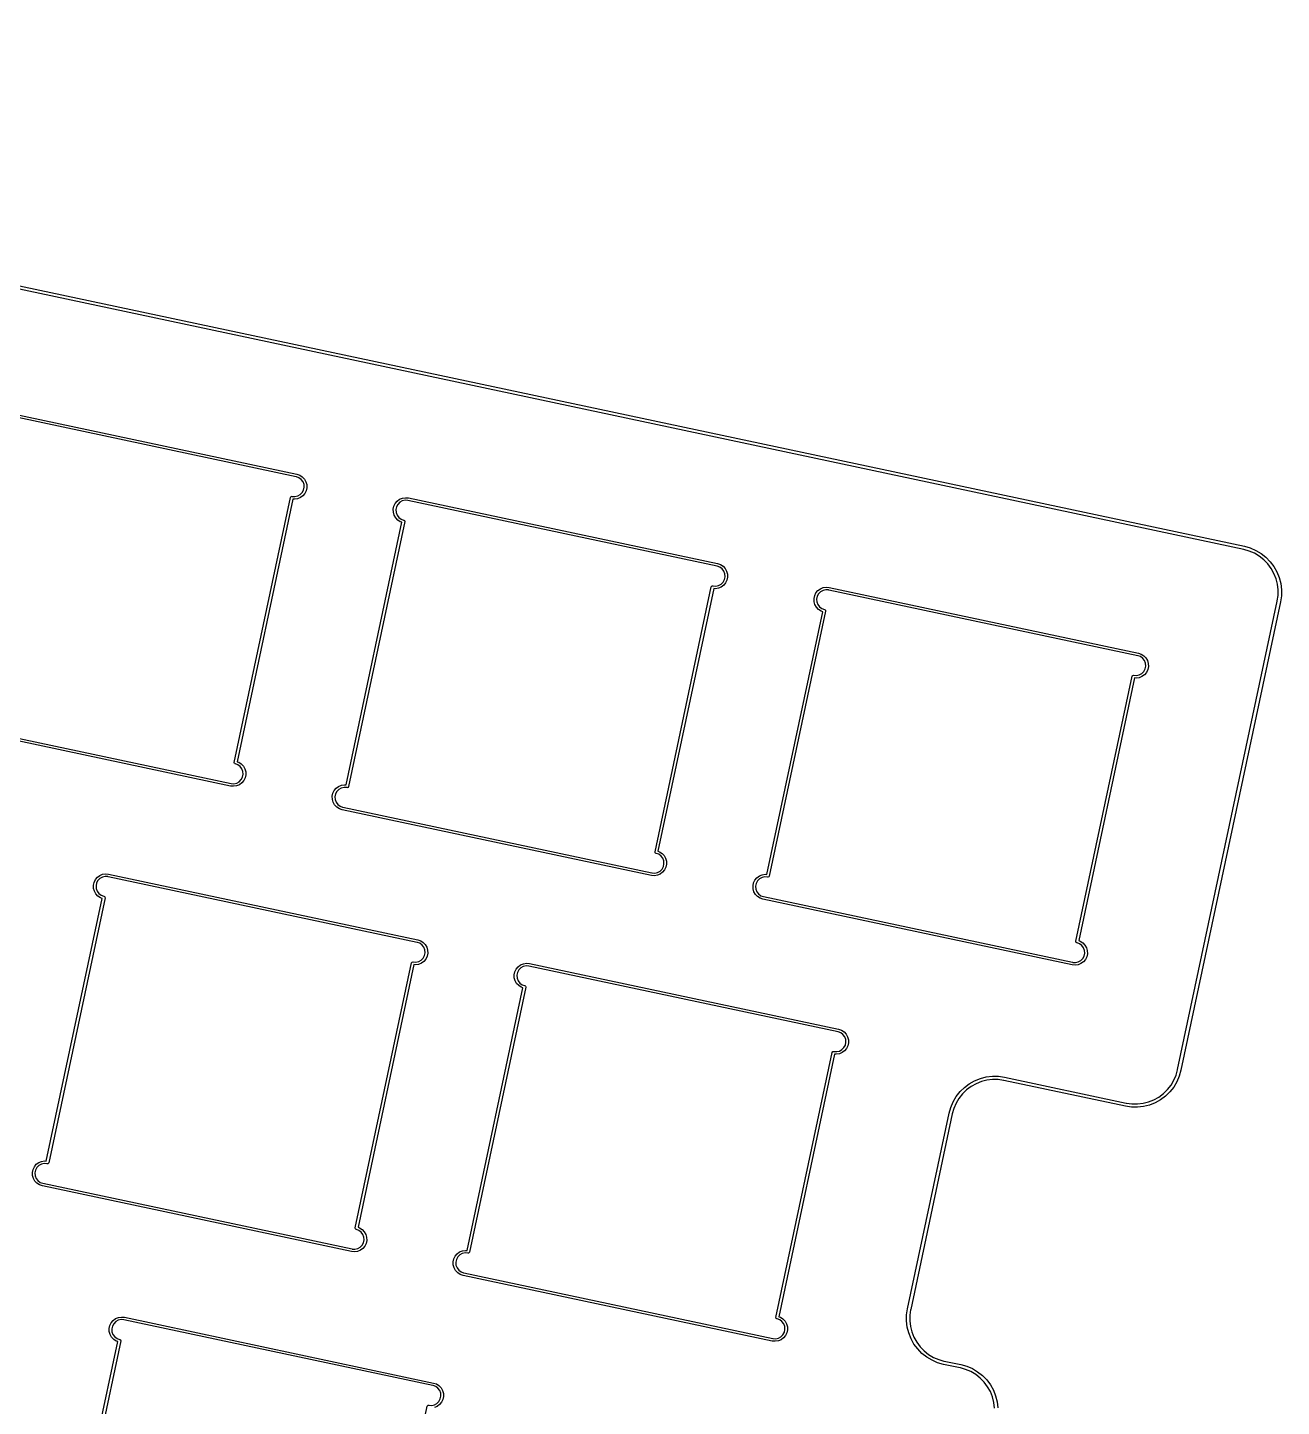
# Model space of a CAD drawing. Extents: x 11 to 430, y -338 to -15.
# Drawn here: x 125.6 to 181.1, y -272.5 to -211.4 of the extents above; entities that cross this region are included whole.
import ezdxf

# ---------------------------------------------------------------- set-up
doc = ezdxf.new("R2010")
doc.units = 0
doc.layers.add('BLACK', color=7, linetype='CONTINUOUS')

msp = doc.modelspace()

# ---------------------------------------------------------------- linework, layer by layer
at = {"layer": 'BLACK', "linetype": 'CONTINUOUS'}
for p, q in [((179.406, -234.541), (71.3521, -211.575)), ((71.3756, -211.427), (179.437, -234.394)), ((123.786, -228.293), (137.476, -231.203)), ((137.451, -231.32), (123.761, -228.41)), ((137.46, -231.318), (137.451, -231.32)), ((137.571, -231.359), (137.46, -231.318)), ((137.476, -231.203), (137.476, -231.203)), ((137.476, -231.203), (137.476, -231.203)), ((137.476, -231.203), (137.476, -231.203)), ((137.476, -231.203), (137.604, -231.246)), ((137.672, -231.435), (137.571, -231.359)), ((137.604, -231.246), (137.717, -231.32)), ((137.717, -231.32), (137.81, -231.418)), ((137.749, -231.536), (137.672, -231.435)), ((137.717, -232.015), (137.777, -231.904)), ((137.793, -231.654), (137.749, -231.536)), ((137.777, -231.904), (137.803, -231.78)), ((137.803, -231.78), (137.793, -231.654)), ((137.81, -231.418), (137.876, -231.535)), ((137.889, -231.932), (137.83, -232.053)), ((137.876, -231.535), (137.913, -231.665)), ((137.917, -231.8), (137.889, -231.932)), ((137.913, -231.665), (137.917, -231.8)), ((134.703, -243.96), (137.197, -232.227)), ((137.303, -232.304), (134.831, -243.934)), ((137.197, -232.227), (137.21, -232.208)), ((137.21, -232.208), (137.223, -232.189)), ((137.223, -232.189), (137.245, -232.185)), ((137.223, -232.189), (137.223, -232.189)), ((137.223, -232.189), (137.223, -232.189)), ((137.245, -232.185), (137.268, -232.181)), ((137.268, -232.181), (137.268, -232.181)), ((137.268, -232.181), (137.268, -232.181)), ((137.268, -232.181), (137.275, -232.186)), ((137.275, -232.186), (137.393, -232.194)), ((137.377, -232.31), (137.303, -232.304)), ((137.511, -232.29), (137.377, -232.31)), ((137.393, -232.194), (137.517, -232.166)), ((137.636, -232.238), (137.511, -232.29)), ((137.517, -232.166), (137.628, -232.105)), ((137.628, -232.105), (137.717, -232.015)), ((137.744, -232.157), (137.636, -232.238)), ((137.83, -232.053), (137.744, -232.157)), ((141.774, -232.62), (141.833, -232.498)), ((141.833, -232.498), (141.919, -232.394)), ((141.946, -232.537), (141.886, -232.648)), ((141.919, -232.394), (142.028, -232.314)), ((142.036, -232.447), (141.946, -232.537)), ((142.028, -232.314), (142.152, -232.262)), ((142.146, -232.386), (142.036, -232.447)), ((142.27, -232.358), (142.146, -232.386)), ((142.152, -232.262), (142.286, -232.242)), ((142.388, -232.366), (142.27, -232.358)), ((142.286, -232.242), (142.42, -232.254)), ((142.395, -232.371), (142.388, -232.366)), ((156.085, -235.281), (142.395, -232.371)), ((142.42, -232.254), (142.42, -232.254)), ((142.42, -232.254), (142.42, -232.254)), ((142.42, -232.254), (156.11, -235.163)), ((141.746, -232.752), (141.774, -232.62)), ((141.75, -232.887), (141.746, -232.752)), ((141.787, -233.017), (141.75, -232.887)), ((141.853, -233.134), (141.787, -233.017)), ((141.946, -233.232), (141.853, -233.134)), ((141.886, -232.648), (141.86, -232.772)), ((141.86, -232.772), (141.87, -232.898)), ((141.87, -232.898), (141.914, -233.016)), ((141.914, -233.016), (141.991, -233.117)), ((141.991, -233.117), (142.092, -233.192)), ((142.092, -233.192), (142.203, -233.233)), ((139.658, -244.96), (142.13, -233.329)), ((142.258, -233.303), (139.764, -245.036)), ((142.059, -233.305), (141.946, -233.232)), ((142.13, -233.329), (142.059, -233.305)), ((142.203, -233.233), (142.212, -233.232)), ((142.212, -233.232), (142.25, -233.258)), ((142.25, -233.258), (142.258, -233.303)), ((179.437, -234.394), (179.437, -234.394)), ((179.437, -234.394), (179.699, -234.468)), ((179.417, -234.54), (179.406, -234.541)), ((179.406, -234.541), (179.406, -234.541)), ((179.406, -234.541), (179.406, -234.541)), ((179.406, -234.541), (179.406, -234.541)), ((179.65, -234.605), (179.417, -234.54)), ((179.882, -234.705), (179.65, -234.605)), ((179.699, -234.468), (179.948, -234.575)), ((180.099, -234.834), (179.882, -234.705)), ((179.948, -234.575), (180.181, -234.714)), ((180.297, -234.99), (180.099, -234.834)), ((180.181, -234.714), (180.394, -234.882)), ((180.473, -235.171), (180.297, -234.99)), ((180.394, -234.882), (180.584, -235.076)), ((156.093, -235.279), (156.085, -235.281)), ((156.085, -235.281), (156.085, -235.281)), ((156.085, -235.281), (156.085, -235.281)), ((156.204, -235.32), (156.093, -235.279)), ((156.11, -235.163), (156.237, -235.207)), ((156.11, -235.163), (156.11, -235.163)), ((156.11, -235.163), (156.11, -235.163)), ((156.306, -235.395), (156.204, -235.32)), ((156.237, -235.207), (156.351, -235.28)), ((156.382, -235.496), (156.306, -235.395)), ((156.351, -235.28), (156.444, -235.378)), ((156.427, -235.615), (156.382, -235.496)), ((156.437, -235.741), (156.427, -235.615)), ((156.444, -235.378), (156.51, -235.496)), ((156.51, -235.496), (156.547, -235.626)), ((156.547, -235.626), (156.551, -235.761)), ((180.624, -235.373), (180.473, -235.171)), ((180.584, -235.076), (180.746, -235.294)), ((180.747, -235.593), (180.624, -235.373)), ((180.746, -235.294), (180.879, -235.531)), ((180.841, -235.828), (180.747, -235.593)), ((180.879, -235.531), (180.979, -235.783)), ((153.337, -247.921), (155.831, -236.188)), ((155.937, -236.264), (153.465, -247.894)), ((155.831, -236.188), (155.845, -236.167)), ((155.831, -236.188), (155.831, -236.188)), ((155.831, -236.188), (155.831, -236.188)), ((155.845, -236.167), (155.857, -236.15)), ((155.857, -236.15), (155.877, -236.146)), ((155.857, -236.15), (155.857, -236.15)), ((155.857, -236.15), (155.857, -236.15)), ((155.877, -236.146), (155.902, -236.142)), ((155.902, -236.142), (155.902, -236.142)), ((155.902, -236.142), (155.902, -236.142)), ((155.902, -236.142), (155.909, -236.146)), ((155.909, -236.146), (156.027, -236.154)), ((156.011, -236.271), (155.937, -236.264)), ((156.145, -236.25), (156.011, -236.271)), ((156.027, -236.154), (156.15, -236.127)), ((156.269, -236.198), (156.145, -236.25)), ((156.15, -236.127), (156.261, -236.066)), ((156.261, -236.066), (156.35, -235.976)), ((156.378, -236.118), (156.269, -236.198)), ((156.35, -235.976), (156.41, -235.864)), ((156.464, -236.014), (156.378, -236.118)), ((156.41, -235.864), (156.437, -235.741)), ((156.523, -235.893), (156.464, -236.014)), ((156.551, -235.761), (156.523, -235.893)), ((160.661, -236.275), (160.786, -236.223)), ((160.786, -236.223), (160.919, -236.202)), ((160.919, -236.202), (161.054, -236.214)), ((161.054, -236.214), (161.054, -236.214)), ((161.054, -236.214), (174.743, -239.124)), ((180.903, -236.072), (180.841, -235.828)), ((180.932, -236.323), (180.903, -236.072)), ((180.979, -235.783), (181.046, -236.046)), ((181.046, -236.046), (181.078, -236.315)), ((160.379, -236.712), (160.408, -236.58)), ((160.384, -236.847), (160.379, -236.712)), ((160.42, -236.977), (160.384, -236.847)), ((160.408, -236.58), (160.466, -236.459)), ((160.466, -236.459), (160.553, -236.355)), ((160.52, -236.609), (160.494, -236.732)), ((160.494, -236.732), (160.503, -236.859)), ((160.503, -236.859), (160.548, -236.977)), ((160.58, -236.497), (160.52, -236.609)), ((160.553, -236.355), (160.661, -236.275)), ((160.669, -236.407), (160.58, -236.497)), ((160.78, -236.346), (160.669, -236.407)), ((160.903, -236.319), (160.78, -236.346)), ((161.021, -236.327), (160.903, -236.319)), ((161.029, -236.332), (161.021, -236.327)), ((174.718, -239.241), (161.029, -236.332)), ((161.029, -236.332), (161.029, -236.332)), ((176.481, -257.561), (180.889, -236.824)), ((181.036, -236.855), (176.628, -257.592)), ((180.889, -236.824), (180.895, -236.808)), ((180.895, -236.808), (180.929, -236.575)), ((180.929, -236.575), (180.932, -236.323)), ((181.075, -236.587), (181.036, -236.855)), ((181.036, -236.855), (181.036, -236.855)), ((181.036, -236.855), (181.036, -236.855)), ((181.078, -236.315), (181.075, -236.587)), ((158.292, -248.92), (160.764, -237.29)), ((160.892, -237.264), (158.398, -248.997)), ((160.487, -237.095), (160.42, -236.977)), ((160.58, -237.193), (160.487, -237.095)), ((160.548, -236.977), (160.624, -237.078)), ((160.693, -237.266), (160.58, -237.193)), ((160.624, -237.078), (160.726, -237.153)), ((160.764, -237.29), (160.693, -237.266)), ((160.726, -237.153), (160.837, -237.194)), ((160.837, -237.194), (160.846, -237.192)), ((160.846, -237.192), (160.846, -237.192)), ((160.846, -237.192), (160.877, -237.214)), ((160.877, -237.214), (160.883, -237.218)), ((160.883, -237.218), (160.884, -237.218)), ((160.884, -237.218), (160.889, -237.249)), ((160.889, -237.249), (160.892, -237.263)), ((160.892, -237.263), (160.892, -237.264)), ((174.723, -239.241), (174.718, -239.241)), ((174.718, -239.241), (174.718, -239.241)), ((174.727, -239.24), (174.723, -239.241)), ((174.838, -239.281), (174.727, -239.24)), ((174.743, -239.124), (174.743, -239.124)), ((174.743, -239.124), (174.871, -239.168)), ((174.94, -239.356), (174.838, -239.281)), ((174.871, -239.168), (174.985, -239.241)), ((174.985, -239.241), (175.077, -239.339)), ((175.016, -239.457), (174.94, -239.356)), ((174.984, -239.936), (175.044, -239.825)), ((175.061, -239.575), (175.016, -239.457)), ((175.044, -239.825), (175.07, -239.701)), ((175.07, -239.701), (175.061, -239.575)), ((175.077, -239.339), (175.144, -239.456)), ((175.157, -239.853), (175.098, -239.975)), ((175.144, -239.456), (175.18, -239.586)), ((175.185, -239.721), (175.157, -239.853)), ((175.18, -239.586), (175.185, -239.721)), ((171.97, -251.882), (174.464, -240.148)), ((174.571, -240.225), (172.099, -251.855)), ((174.464, -240.148), (174.465, -240.148)), ((174.465, -240.148), (174.478, -240.128)), ((174.478, -240.128), (174.49, -240.111)), ((174.49, -240.111), (174.504, -240.108)), ((174.49, -240.111), (174.49, -240.111)), ((174.49, -240.111), (174.49, -240.111)), ((174.504, -240.108), (174.535, -240.102)), ((174.535, -240.102), (174.535, -240.102)), ((174.535, -240.102), (174.542, -240.107)), ((174.542, -240.107), (174.661, -240.115)), ((174.645, -240.231), (174.571, -240.225)), ((174.778, -240.211), (174.645, -240.231)), ((174.661, -240.115), (174.784, -240.088)), ((174.903, -240.159), (174.778, -240.211)), ((174.784, -240.088), (174.895, -240.026)), ((174.895, -240.026), (174.984, -239.936)), ((175.012, -240.079), (174.903, -240.159)), ((175.098, -239.975), (175.012, -240.079)), ((134.541, -245.01), (120.852, -242.1)), ((120.877, -241.982), (134.566, -244.892)), ((134.707, -243.981), (134.703, -243.96)), ((134.703, -243.96), (134.703, -243.96)), ((134.703, -243.96), (134.703, -243.96)), ((134.711, -244.005), (134.707, -243.981)), ((134.728, -244.017), (134.711, -244.005)), ((134.711, -244.005), (134.711, -244.005)), ((134.711, -244.005), (134.711, -244.005)), ((134.749, -244.031), (134.728, -244.017)), ((134.758, -244.03), (134.749, -244.031)), ((134.749, -244.031), (134.749, -244.031)), ((134.749, -244.031), (134.749, -244.031)), ((134.869, -244.071), (134.758, -244.03)), ((134.831, -243.934), (134.902, -243.958)), ((134.97, -244.146), (134.869, -244.071)), ((134.902, -243.958), (135.015, -244.031)), ((135.047, -244.247), (134.97, -244.146)), ((135.015, -244.031), (135.108, -244.129)), ((135.108, -244.129), (135.174, -244.246)), ((134.926, -244.816), (135.015, -244.726)), ((135.015, -244.726), (135.075, -244.615)), ((135.128, -244.765), (135.042, -244.869)), ((135.091, -244.365), (135.047, -244.247)), ((135.075, -244.615), (135.101, -244.491)), ((135.101, -244.491), (135.091, -244.365)), ((135.187, -244.643), (135.128, -244.765)), ((135.174, -244.246), (135.211, -244.376)), ((135.215, -244.511), (135.187, -244.643)), ((135.211, -244.376), (135.215, -244.511)), ((134.676, -245.021), (134.541, -245.01)), ((134.541, -245.01), (134.541, -245.01)), ((134.566, -244.892), (134.566, -244.892)), ((134.566, -244.892), (134.566, -244.892)), ((134.566, -244.892), (134.573, -244.897)), ((134.573, -244.897), (134.691, -244.905)), ((134.809, -245.001), (134.676, -245.021)), ((134.691, -244.905), (134.815, -244.878)), ((134.934, -244.949), (134.809, -245.001)), ((134.815, -244.878), (134.926, -244.816)), ((135.042, -244.869), (134.934, -244.949)), ((139.044, -245.463), (139.072, -245.331)), ((139.072, -245.331), (139.131, -245.21)), ((139.131, -245.21), (139.217, -245.106)), ((139.184, -245.359), (139.158, -245.483)), ((139.245, -245.248), (139.184, -245.359)), ((139.217, -245.106), (139.326, -245.025)), ((139.334, -245.158), (139.245, -245.248)), ((139.326, -245.025), (139.45, -244.974)), ((139.444, -245.097), (139.334, -245.158)), ((139.568, -245.069), (139.444, -245.097)), ((139.45, -244.974), (139.584, -244.953)), ((139.686, -245.077), (139.568, -245.069)), ((139.584, -244.953), (139.658, -244.96)), ((139.692, -245.082), (139.686, -245.077)), ((139.693, -245.082), (139.692, -245.082)), ((139.738, -245.074), (139.693, -245.082)), ((139.764, -245.036), (139.738, -245.074)), ((139.048, -245.598), (139.044, -245.463)), ((139.085, -245.728), (139.048, -245.598)), ((139.151, -245.846), (139.085, -245.728)), ((139.244, -245.944), (139.151, -245.846)), ((139.158, -245.483), (139.168, -245.609)), ((139.168, -245.609), (139.213, -245.728)), ((139.213, -245.728), (139.289, -245.829)), ((139.358, -246.017), (139.244, -245.944)), ((139.289, -245.829), (139.391, -245.904)), ((139.485, -246.06), (139.358, -246.017)), ((139.391, -245.904), (139.502, -245.945)), ((139.502, -245.945), (139.51, -245.943)), ((139.51, -245.943), (139.51, -245.943)), ((139.51, -245.943), (153.2, -248.853)), ((139.485, -246.061), (139.485, -246.06)), ((153.175, -248.97), (139.485, -246.061)), ((153.338, -247.926), (153.337, -247.921)), ((153.337, -247.921), (153.337, -247.921)), ((153.345, -247.966), (153.338, -247.926)), ((153.362, -247.978), (153.345, -247.966)), ((153.345, -247.966), (153.345, -247.966)), ((153.345, -247.966), (153.345, -247.966)), ((153.383, -247.992), (153.362, -247.978)), ((153.391, -247.991), (153.383, -247.992)), ((153.383, -247.992), (153.383, -247.992)), ((153.502, -248.031), (153.391, -247.991)), ((153.465, -247.894), (153.535, -247.919)), ((153.604, -248.107), (153.502, -248.031)), ((153.535, -247.919), (153.649, -247.992)), ((153.68, -248.208), (153.604, -248.107)), ((153.649, -247.992), (153.742, -248.09)), ((153.725, -248.326), (153.68, -248.208)), ((153.708, -248.576), (153.735, -248.452)), ((153.735, -248.452), (153.725, -248.326)), ((153.742, -248.09), (153.808, -248.207)), ((153.808, -248.207), (153.845, -248.337)), ((153.849, -248.472), (153.821, -248.604)), ((153.845, -248.337), (153.849, -248.472)), ((128.555, -249.152), (128.641, -249.048)), ((128.641, -249.048), (128.75, -248.968)), ((128.75, -248.968), (128.874, -248.916)), ((128.869, -249.039), (128.758, -249.1)), ((128.992, -249.011), (128.869, -249.039)), ((128.874, -248.916), (129.008, -248.895)), ((129.11, -249.019), (128.992, -249.011)), ((129.008, -248.895), (129.142, -248.907)), ((129.117, -249.024), (129.11, -249.019)), ((142.807, -251.934), (129.117, -249.024)), ((129.117, -249.024), (129.117, -249.024)), ((129.117, -249.024), (129.117, -249.024)), ((129.142, -248.907), (129.142, -248.907)), ((129.142, -248.907), (142.832, -251.817)), ((153.309, -248.982), (153.175, -248.97)), ((153.175, -248.97), (153.175, -248.97)), ((153.2, -248.853), (153.2, -248.853)), ((153.2, -248.853), (153.2, -248.853)), ((153.2, -248.853), (153.207, -248.858)), ((153.207, -248.858), (153.325, -248.866)), ((153.443, -248.962), (153.309, -248.982)), ((153.325, -248.866), (153.449, -248.838)), ((153.567, -248.91), (153.443, -248.962)), ((153.449, -248.838), (153.559, -248.777)), ((153.559, -248.777), (153.648, -248.687)), ((153.676, -248.829), (153.567, -248.91)), ((153.648, -248.687), (153.708, -248.576)), ((153.762, -248.726), (153.676, -248.829)), ((153.821, -248.604), (153.762, -248.726)), ((157.765, -249.17), (157.851, -249.067)), ((157.851, -249.067), (157.959, -248.986)), ((157.959, -248.986), (158.084, -248.934)), ((158.078, -249.058), (157.967, -249.119)), ((158.202, -249.03), (158.078, -249.058)), ((158.084, -248.934), (158.217, -248.914)), ((158.32, -249.038), (158.202, -249.03)), ((158.217, -248.914), (158.292, -248.92)), ((158.327, -249.043), (158.32, -249.038)), ((158.372, -249.035), (158.327, -249.043)), ((158.398, -248.997), (158.372, -249.035)), ((128.468, -249.405), (128.496, -249.273)), ((128.472, -249.54), (128.468, -249.405)), ((128.509, -249.67), (128.472, -249.54)), ((128.496, -249.273), (128.555, -249.152)), ((128.576, -249.787), (128.509, -249.67)), ((128.609, -249.301), (128.582, -249.425)), ((128.582, -249.425), (128.592, -249.551)), ((128.592, -249.551), (128.637, -249.67)), ((128.669, -249.19), (128.609, -249.301)), ((128.637, -249.67), (128.713, -249.771)), ((128.758, -249.1), (128.669, -249.19)), ((157.678, -249.424), (157.706, -249.292)), ((157.682, -249.559), (157.678, -249.424)), ((157.719, -249.689), (157.682, -249.559)), ((157.706, -249.292), (157.765, -249.17)), ((157.785, -249.806), (157.719, -249.689)), ((157.818, -249.32), (157.792, -249.444)), ((157.792, -249.444), (157.802, -249.57)), ((157.802, -249.57), (157.846, -249.688)), ((157.878, -249.209), (157.818, -249.32)), ((157.846, -249.688), (157.923, -249.789)), ((157.967, -249.119), (157.878, -249.209)), ((126.38, -261.613), (128.852, -249.983)), ((128.981, -249.956), (126.487, -261.689)), ((128.668, -249.886), (128.576, -249.787)), ((128.782, -249.959), (128.668, -249.886)), ((128.713, -249.771), (128.815, -249.846)), ((128.852, -249.983), (128.782, -249.959)), ((128.815, -249.846), (128.926, -249.887)), ((128.926, -249.887), (128.934, -249.885)), ((128.934, -249.885), (128.934, -249.885)), ((128.934, -249.885), (128.934, -249.885)), ((128.934, -249.885), (128.954, -249.899)), ((128.954, -249.899), (128.972, -249.911)), ((128.972, -249.911), (128.972, -249.911)), ((128.972, -249.911), (128.972, -249.911)), ((128.972, -249.911), (128.976, -249.93)), ((128.976, -249.93), (128.981, -249.956)), ((128.981, -249.956), (128.981, -249.956)), ((128.981, -249.956), (128.981, -249.956)), ((157.878, -249.904), (157.785, -249.806)), ((157.991, -249.977), (157.878, -249.904)), ((157.923, -249.789), (158.024, -249.865)), ((158.119, -250.021), (157.991, -249.977)), ((158.024, -249.865), (158.135, -249.905)), ((171.809, -252.931), (158.119, -250.021)), ((158.135, -249.905), (158.144, -249.904)), ((158.144, -249.904), (171.833, -252.814)), ((142.811, -251.933), (142.807, -251.934)), ((142.807, -251.934), (142.807, -251.934)), ((142.816, -251.933), (142.811, -251.933)), ((142.927, -251.973), (142.816, -251.933)), ((142.832, -251.817), (142.832, -251.817)), ((142.832, -251.817), (142.96, -251.861)), ((143.028, -252.049), (142.927, -251.973)), ((142.96, -251.861), (143.073, -251.934)), ((143.105, -252.15), (143.028, -252.049)), ((143.073, -251.934), (143.166, -252.032)), ((143.166, -252.032), (143.232, -252.149)), ((171.975, -251.906), (171.97, -251.882)), ((171.97, -251.882), (171.97, -251.882)), ((171.97, -251.882), (171.97, -251.882)), ((171.979, -251.927), (171.975, -251.906)), ((171.997, -251.939), (171.979, -251.927)), ((171.979, -251.927), (171.979, -251.927)), ((171.979, -251.927), (171.979, -251.927)), ((172.016, -251.953), (171.997, -251.939)), ((172.025, -251.951), (172.016, -251.953)), ((172.016, -251.953), (172.016, -251.953)), ((172.016, -251.953), (172.016, -251.953)), ((172.136, -251.992), (172.025, -251.951)), ((172.099, -251.855), (172.169, -251.879)), ((172.238, -252.067), (172.136, -251.992)), ((172.169, -251.879), (172.283, -251.952)), ((172.314, -252.168), (172.238, -252.067)), ((172.283, -251.952), (172.375, -252.05)), ((172.375, -252.05), (172.442, -252.168)), ((142.873, -252.78), (142.984, -252.719)), ((142.984, -252.719), (143.073, -252.629)), ((143.073, -252.629), (143.133, -252.518)), ((143.186, -252.668), (143.1, -252.771)), ((143.149, -252.268), (143.105, -252.15)), ((143.133, -252.518), (143.159, -252.394)), ((143.159, -252.394), (143.149, -252.268)), ((143.245, -252.546), (143.186, -252.668)), ((143.232, -252.149), (143.269, -252.279)), ((143.273, -252.414), (143.245, -252.546)), ((143.269, -252.279), (143.273, -252.414)), ((172.082, -252.799), (172.193, -252.738)), ((172.193, -252.738), (172.282, -252.648)), ((172.282, -252.648), (172.342, -252.537)), ((172.396, -252.686), (172.31, -252.79)), ((172.359, -252.287), (172.314, -252.168)), ((172.342, -252.537), (172.369, -252.413)), ((172.369, -252.413), (172.359, -252.287)), ((172.455, -252.565), (172.396, -252.686)), ((172.442, -252.168), (172.478, -252.298)), ((172.483, -252.433), (172.455, -252.565)), ((172.478, -252.298), (172.483, -252.433)), ((140.059, -264.574), (142.553, -252.841)), ((142.659, -252.918), (140.187, -264.548)), ((142.553, -252.841), (142.579, -252.803)), ((142.579, -252.803), (142.624, -252.795)), ((142.624, -252.795), (142.631, -252.8)), ((142.631, -252.8), (142.749, -252.808)), ((142.734, -252.924), (142.659, -252.918)), ((142.867, -252.904), (142.734, -252.924)), ((142.749, -252.808), (142.873, -252.78)), ((142.992, -252.852), (142.867, -252.904)), ((143.1, -252.771), (142.992, -252.852)), ((147.102, -253.366), (147.13, -253.234)), ((147.13, -253.234), (147.189, -253.112)), ((147.189, -253.112), (147.275, -253.008)), ((147.242, -253.262), (147.216, -253.386)), ((147.302, -253.151), (147.242, -253.262)), ((147.275, -253.008), (147.384, -252.928)), ((147.392, -253.061), (147.302, -253.151)), ((147.384, -252.928), (147.508, -252.876)), ((147.502, -253), (147.392, -253.061)), ((147.626, -252.972), (147.502, -253)), ((147.508, -252.876), (147.642, -252.856)), ((147.744, -252.98), (147.626, -252.972)), ((147.642, -252.856), (147.776, -252.868)), ((147.751, -252.985), (147.744, -252.98)), ((161.441, -255.895), (147.751, -252.985)), ((147.751, -252.985), (147.751, -252.985)), ((147.751, -252.985), (147.751, -252.985)), ((147.776, -252.868), (147.776, -252.868)), ((147.776, -252.868), (161.466, -255.777)), ((171.943, -252.943), (171.809, -252.931)), ((171.809, -252.931), (171.809, -252.931)), ((171.833, -252.814), (171.833, -252.814)), ((171.833, -252.814), (171.833, -252.814)), ((171.833, -252.814), (171.841, -252.819)), ((171.841, -252.819), (171.959, -252.827)), ((172.076, -252.922), (171.943, -252.943)), ((171.959, -252.827), (172.082, -252.799)), ((172.201, -252.871), (172.076, -252.922)), ((172.31, -252.79), (172.201, -252.871)), ((145.014, -265.574), (147.486, -253.944)), ((147.614, -253.917), (145.12, -265.65)), ((147.106, -253.501), (147.102, -253.366)), ((147.143, -253.631), (147.106, -253.501)), ((147.209, -253.748), (147.143, -253.631)), ((147.302, -253.846), (147.209, -253.748)), ((147.216, -253.386), (147.226, -253.512)), ((147.226, -253.512), (147.27, -253.63)), ((147.27, -253.63), (147.347, -253.731)), ((147.416, -253.919), (147.302, -253.846)), ((147.347, -253.731), (147.448, -253.807)), ((147.486, -253.944), (147.416, -253.919)), ((147.448, -253.807), (147.56, -253.847)), ((147.56, -253.847), (147.568, -253.846)), ((147.568, -253.846), (147.568, -253.846)), ((147.568, -253.846), (147.568, -253.846)), ((147.568, -253.846), (147.589, -253.86)), ((147.589, -253.86), (147.606, -253.872)), ((147.606, -253.872), (147.606, -253.872)), ((147.606, -253.872), (147.606, -253.872)), ((147.606, -253.872), (147.611, -253.896)), ((147.611, -253.896), (147.614, -253.917)), ((147.614, -253.917), (147.614, -253.917)), ((147.614, -253.917), (147.614, -253.917)), ((161.466, -255.777), (161.466, -255.777)), ((161.466, -255.777), (161.466, -255.777)), ((161.466, -255.777), (161.593, -255.821)), ((161.449, -255.893), (161.441, -255.895)), ((161.441, -255.895), (161.441, -255.895)), ((161.56, -255.934), (161.449, -255.893)), ((161.662, -256.009), (161.56, -255.934)), ((161.593, -255.821), (161.707, -255.894)), ((161.738, -256.11), (161.662, -256.009)), ((161.707, -255.894), (161.8, -255.992)), ((161.783, -256.229), (161.738, -256.11)), ((161.766, -256.479), (161.793, -256.355)), ((161.793, -256.355), (161.783, -256.229)), ((161.8, -255.992), (161.866, -256.11)), ((161.866, -256.11), (161.903, -256.24)), ((161.907, -256.375), (161.879, -256.507)), ((161.903, -256.24), (161.907, -256.375)), ((158.693, -268.535), (161.187, -256.802)), ((161.293, -256.878), (158.821, -268.508)), ((161.187, -256.802), (161.213, -256.764)), ((161.213, -256.764), (161.244, -256.758)), ((161.244, -256.758), (161.258, -256.756)), ((161.258, -256.756), (161.258, -256.756)), ((161.258, -256.756), (161.265, -256.761)), ((161.265, -256.761), (161.383, -256.768)), ((161.367, -256.885), (161.293, -256.878)), ((161.501, -256.864), (161.367, -256.885)), ((161.383, -256.768), (161.507, -256.741)), ((161.625, -256.812), (161.501, -256.864)), ((161.507, -256.741), (161.617, -256.68)), ((161.617, -256.68), (161.706, -256.59)), ((161.734, -256.732), (161.625, -256.812)), ((161.706, -256.59), (161.766, -256.479)), ((161.82, -256.628), (161.734, -256.732)), ((161.879, -256.507), (161.82, -256.628)), ((176.417, -257.805), (176.482, -257.572)), ((176.482, -257.572), (176.481, -257.561)), ((176.628, -257.592), (176.554, -257.853)), ((167.039, -258.352), (167.257, -258.189)), ((167.257, -258.189), (167.493, -258.057)), ((167.556, -258.189), (167.336, -258.312)), ((167.493, -258.057), (167.746, -257.956)), ((167.791, -258.095), (167.556, -258.189)), ((167.746, -257.956), (168.009, -257.889)), ((168.035, -258.033), (167.791, -258.095)), ((168.009, -257.889), (168.278, -257.858)), ((168.286, -258.003), (168.035, -258.033)), ((168.278, -257.858), (168.55, -257.861)), ((168.538, -258.007), (168.286, -258.003)), ((168.771, -258.04), (168.538, -258.007)), ((168.55, -257.861), (168.818, -257.9)), ((168.787, -258.047), (168.771, -258.04)), ((174.167, -259.19), (168.787, -258.047)), ((168.787, -258.047), (168.787, -258.047)), ((168.787, -258.047), (168.787, -258.047)), ((168.818, -257.9), (168.818, -257.9)), ((168.818, -257.9), (168.818, -257.9)), ((168.818, -257.9), (174.198, -259.044)), ((176.188, -258.253), (176.317, -258.036)), ((176.447, -258.103), (176.308, -258.336)), ((176.317, -258.036), (176.417, -257.805)), ((176.554, -257.853), (176.447, -258.103)), ((166.538, -258.988), (166.677, -258.754)), ((166.797, -258.837), (166.668, -259.054)), ((166.677, -258.754), (166.845, -258.541)), ((166.953, -258.639), (166.797, -258.837)), ((166.845, -258.541), (167.039, -258.352)), ((167.134, -258.463), (166.953, -258.639)), ((167.336, -258.312), (167.134, -258.463)), ((175.429, -258.902), (175.649, -258.778)), ((175.649, -258.778), (175.851, -258.628)), ((175.946, -258.738), (175.728, -258.901)), ((175.851, -258.628), (176.032, -258.451)), ((176.14, -258.549), (175.946, -258.738)), ((176.032, -258.451), (176.188, -258.253)), ((176.308, -258.336), (176.14, -258.549)), ((166.357, -259.498), (166.431, -259.237)), ((166.431, -259.237), (166.538, -258.988)), ((166.568, -259.286), (166.503, -259.518)), ((166.668, -259.054), (166.568, -259.286)), ((174.435, -259.229), (174.167, -259.19)), ((174.167, -259.19), (174.167, -259.19)), ((174.167, -259.19), (174.167, -259.19)), ((174.198, -259.044), (174.214, -259.05)), ((174.214, -259.05), (174.447, -259.084)), ((174.707, -259.233), (174.435, -259.229)), ((174.447, -259.084), (174.699, -259.087)), ((174.699, -259.087), (174.95, -259.057)), ((174.976, -259.201), (174.707, -259.233)), ((174.95, -259.057), (175.194, -258.995)), ((175.239, -259.134), (174.976, -259.201)), ((175.194, -258.995), (175.429, -258.902)), ((175.492, -259.033), (175.239, -259.134)), ((175.728, -258.901), (175.492, -259.033)), ((164.517, -268.155), (166.357, -259.498)), ((166.504, -259.529), (164.664, -268.186)), ((166.357, -259.498), (166.357, -259.498)), ((166.503, -259.518), (166.504, -259.529)), ((166.504, -259.529), (166.504, -259.529)), ((125.794, -261.984), (125.853, -261.863)), ((125.853, -261.863), (125.939, -261.759)), ((125.967, -261.901), (125.907, -262.013)), ((125.939, -261.759), (126.048, -261.679)), ((126.056, -261.812), (125.967, -261.901)), ((126.048, -261.679), (126.173, -261.627)), ((126.167, -261.75), (126.056, -261.812)), ((126.29, -261.723), (126.167, -261.75)), ((126.173, -261.627), (126.306, -261.606)), ((126.408, -261.731), (126.29, -261.723)), ((126.306, -261.606), (126.38, -261.613)), ((126.416, -261.736), (126.408, -261.731)), ((126.442, -261.731), (126.416, -261.736)), ((126.416, -261.736), (126.416, -261.736)), ((126.416, -261.736), (126.416, -261.736)), ((126.461, -261.727), (126.442, -261.731)), ((126.476, -261.705), (126.461, -261.727)), ((126.461, -261.727), (126.461, -261.727)), ((126.461, -261.727), (126.461, -261.727)), ((126.487, -261.69), (126.476, -261.705)), ((126.487, -261.689), (126.487, -261.69)), ((126.487, -261.69), (126.487, -261.69)), ((125.766, -262.117), (125.794, -261.984)), ((125.771, -262.251), (125.766, -262.117)), ((125.807, -262.381), (125.771, -262.251)), ((125.874, -262.499), (125.807, -262.381)), ((125.966, -262.597), (125.874, -262.499)), ((125.907, -262.013), (125.88, -262.137)), ((125.88, -262.137), (125.89, -262.263)), ((125.89, -262.263), (125.935, -262.381)), ((125.935, -262.381), (126.011, -262.482)), ((126.011, -262.482), (126.113, -262.557)), ((126.08, -262.67), (125.966, -262.597)), ((126.208, -262.714), (126.08, -262.67)), ((126.113, -262.557), (126.224, -262.598)), ((126.208, -262.714), (126.208, -262.714)), ((139.897, -265.624), (126.208, -262.714)), ((126.224, -262.598), (126.233, -262.596)), ((126.233, -262.596), (126.233, -262.596)), ((126.233, -262.596), (126.233, -262.596)), ((126.233, -262.596), (139.922, -265.506)), ((140.067, -264.62), (140.059, -264.574)), ((140.09, -264.635), (140.067, -264.62)), ((140.105, -264.646), (140.09, -264.635)), ((140.114, -264.644), (140.105, -264.646)), ((140.105, -264.646), (140.105, -264.646)), ((140.225, -264.685), (140.114, -264.644)), ((140.187, -264.548), (140.258, -264.572)), ((140.326, -264.76), (140.225, -264.685)), ((140.258, -264.572), (140.371, -264.645)), ((140.403, -264.861), (140.326, -264.76)), ((140.371, -264.645), (140.464, -264.743)), ((140.448, -264.979), (140.403, -264.861)), ((140.464, -264.743), (140.531, -264.861)), ((140.531, -264.861), (140.567, -264.991)), ((139.922, -265.506), (139.929, -265.511)), ((139.929, -265.511), (140.047, -265.519)), ((140.047, -265.519), (140.171, -265.492)), ((140.29, -265.563), (140.165, -265.615)), ((140.171, -265.492), (140.282, -265.43)), ((140.282, -265.43), (140.371, -265.341)), ((140.398, -265.483), (140.29, -265.563)), ((140.371, -265.341), (140.431, -265.229)), ((140.484, -265.379), (140.398, -265.483)), ((140.431, -265.229), (140.457, -265.106)), ((140.457, -265.106), (140.448, -264.979)), ((140.543, -265.258), (140.484, -265.379)), ((140.571, -265.125), (140.543, -265.258)), ((140.567, -264.991), (140.571, -265.125)), ((144.806, -265.588), (144.94, -265.567)), ((144.94, -265.567), (145.014, -265.574)), ((140.032, -265.636), (139.897, -265.624)), ((139.897, -265.624), (139.897, -265.624)), ((139.897, -265.624), (139.897, -265.624)), ((140.165, -265.615), (140.032, -265.636)), ((144.4, -266.077), (144.428, -265.945)), ((144.404, -266.212), (144.4, -266.077)), ((144.428, -265.945), (144.487, -265.824)), ((144.487, -265.824), (144.573, -265.72)), ((144.54, -265.973), (144.514, -266.097)), ((144.514, -266.097), (144.524, -266.223)), ((144.601, -265.862), (144.54, -265.973)), ((144.573, -265.72), (144.682, -265.64)), ((144.69, -265.772), (144.601, -265.862)), ((144.682, -265.64), (144.806, -265.588)), ((144.8, -265.711), (144.69, -265.772)), ((144.924, -265.684), (144.8, -265.711)), ((145.042, -265.691), (144.924, -265.684)), ((145.049, -265.696), (145.042, -265.691)), ((145.072, -265.692), (145.049, -265.696)), ((145.049, -265.696), (145.049, -265.696)), ((145.049, -265.696), (145.049, -265.696)), ((145.094, -265.688), (145.072, -265.692)), ((145.11, -265.666), (145.094, -265.688)), ((145.094, -265.688), (145.094, -265.688)), ((145.094, -265.688), (145.094, -265.688)), ((145.12, -265.65), (145.11, -265.666)), ((145.12, -265.65), (145.12, -265.65)), ((145.12, -265.65), (145.12, -265.65)), ((144.441, -266.342), (144.404, -266.212)), ((144.507, -266.46), (144.441, -266.342)), ((144.6, -266.558), (144.507, -266.46)), ((144.524, -266.223), (144.569, -266.342)), ((144.569, -266.342), (144.645, -266.443)), ((144.714, -266.631), (144.6, -266.558)), ((144.645, -266.443), (144.747, -266.518)), ((144.841, -266.675), (144.714, -266.631)), ((144.747, -266.518), (144.858, -266.559)), ((144.841, -266.675), (144.841, -266.675)), ((158.531, -269.584), (144.841, -266.675)), ((144.858, -266.559), (144.866, -266.557)), ((144.866, -266.557), (144.866, -266.557)), ((144.866, -266.557), (144.866, -266.557)), ((144.866, -266.557), (158.556, -269.467)), ((129.339, -268.672), (129.448, -268.591)), ((129.448, -268.591), (129.572, -268.54)), ((129.572, -268.54), (129.706, -268.519)), ((129.706, -268.519), (129.84, -268.531)), ((129.84, -268.531), (129.84, -268.531)), ((129.84, -268.531), (129.84, -268.531)), ((129.84, -268.531), (143.53, -271.441)), ((158.698, -268.566), (158.693, -268.535)), ((158.701, -268.58), (158.698, -268.566)), ((158.73, -268.6), (158.701, -268.58)), ((158.701, -268.58), (158.701, -268.58)), ((158.701, -268.58), (158.701, -268.58)), ((158.739, -268.606), (158.73, -268.6)), ((158.747, -268.605), (158.739, -268.606)), ((158.739, -268.606), (158.739, -268.606)), ((158.858, -268.645), (158.747, -268.605)), ((158.821, -268.508), (158.891, -268.533)), ((158.891, -268.533), (159.005, -268.606)), ((159.005, -268.606), (159.098, -268.704)), ((164.475, -268.695), (164.478, -268.423)), ((164.478, -268.423), (164.517, -268.155)), ((164.517, -268.155), (164.517, -268.155)), ((164.517, -268.155), (164.517, -268.155)), ((164.624, -268.435), (164.62, -268.687)), ((164.657, -268.202), (164.624, -268.435)), ((164.664, -268.186), (164.657, -268.202)), ((164.664, -268.186), (164.664, -268.186)), ((164.664, -268.186), (164.664, -268.186)), ((129.166, -269.029), (129.194, -268.897)), ((129.17, -269.164), (129.166, -269.029)), ((129.207, -269.294), (129.17, -269.164)), ((129.194, -268.897), (129.253, -268.776)), ((129.253, -268.776), (129.339, -268.672)), ((129.306, -268.925), (129.28, -269.049)), ((129.28, -269.049), (129.29, -269.175)), ((129.29, -269.175), (129.334, -269.293)), ((129.366, -268.814), (129.306, -268.925)), ((129.456, -268.724), (129.366, -268.814)), ((129.566, -268.663), (129.456, -268.724)), ((129.69, -268.635), (129.566, -268.663)), ((129.808, -268.643), (129.69, -268.635)), ((129.815, -268.648), (129.808, -268.643)), ((143.505, -271.558), (129.815, -268.648)), ((158.96, -268.721), (158.858, -268.645)), ((159.036, -268.822), (158.96, -268.721)), ((159.004, -269.301), (159.065, -269.19)), ((159.081, -268.94), (159.036, -268.822)), ((159.065, -269.19), (159.091, -269.066)), ((159.091, -269.066), (159.081, -268.94)), ((159.098, -268.704), (159.164, -268.821)), ((159.177, -269.218), (159.118, -269.34)), ((159.164, -268.821), (159.201, -268.951)), ((159.205, -269.086), (159.177, -269.218)), ((159.201, -268.951), (159.205, -269.086)), ((164.506, -268.964), (164.475, -268.695)), ((164.573, -269.227), (164.506, -268.964)), ((164.674, -269.48), (164.573, -269.227)), ((164.62, -268.687), (164.65, -268.938)), ((164.65, -268.938), (164.712, -269.182)), ((164.712, -269.182), (164.806, -269.417)), ((127.078, -281.237), (129.55, -269.607)), ((129.678, -269.58), (127.184, -281.313)), ((129.273, -269.411), (129.207, -269.294)), ((129.366, -269.509), (129.273, -269.411)), ((129.334, -269.293), (129.411, -269.394)), ((129.479, -269.583), (129.366, -269.509)), ((129.411, -269.394), (129.512, -269.47)), ((129.55, -269.607), (129.479, -269.583)), ((129.512, -269.47), (129.623, -269.511)), ((129.623, -269.511), (129.632, -269.509)), ((129.632, -269.509), (129.632, -269.509)), ((129.632, -269.509), (129.644, -269.517)), ((129.644, -269.517), (129.67, -269.535)), ((129.67, -269.535), (129.678, -269.58)), ((158.665, -269.596), (158.531, -269.584)), ((158.531, -269.584), (158.531, -269.584)), ((158.531, -269.584), (158.531, -269.584)), ((158.556, -269.467), (158.563, -269.472)), ((158.563, -269.472), (158.681, -269.48)), ((158.799, -269.576), (158.665, -269.596)), ((158.681, -269.48), (158.805, -269.452)), ((158.923, -269.524), (158.799, -269.576)), ((158.805, -269.452), (158.915, -269.391)), ((158.915, -269.391), (159.004, -269.301)), ((159.032, -269.444), (158.923, -269.524)), ((159.118, -269.34), (159.032, -269.444)), ((164.806, -269.716), (164.674, -269.48)), ((164.806, -269.417), (164.929, -269.637)), ((164.969, -269.934), (164.806, -269.716)), ((164.929, -269.637), (165.08, -269.839)), ((165.08, -269.839), (165.256, -270.02)), ((165.158, -270.128), (164.969, -269.934)), ((165.371, -270.296), (165.158, -270.128)), ((165.256, -270.02), (165.454, -270.176)), ((165.605, -270.435), (165.371, -270.296)), ((165.454, -270.176), (165.671, -270.305)), ((165.854, -270.542), (165.605, -270.435)), ((165.671, -270.305), (165.903, -270.405)), ((165.903, -270.405), (166.135, -270.47)), ((166.115, -270.616), (165.854, -270.542)), ((166.849, -270.772), (166.115, -270.616)), ((166.115, -270.616), (166.115, -270.616)), ((166.135, -270.47), (166.146, -270.469)), ((166.146, -270.469), (166.88, -270.625)), ((166.86, -270.771), (166.849, -270.772)), ((166.849, -270.772), (166.849, -270.772)), ((167.093, -270.836), (166.86, -270.771)), ((166.88, -270.625), (166.88, -270.625)), ((166.88, -270.625), (167.141, -270.699)), ((167.324, -270.936), (167.093, -270.836)), ((167.141, -270.699), (167.391, -270.806)), ((167.541, -271.065), (167.324, -270.936)), ((167.391, -270.806), (167.624, -270.945)), ((167.74, -271.221), (167.541, -271.065)), ((167.624, -270.945), (167.837, -271.113)), ((143.513, -271.556), (143.505, -271.558)), ((143.505, -271.558), (143.505, -271.558)), ((143.505, -271.558), (143.505, -271.558)), ((143.624, -271.597), (143.513, -271.556)), ((143.53, -271.441), (143.53, -271.441)), ((143.53, -271.441), (143.657, -271.484)), ((143.726, -271.673), (143.624, -271.597)), ((143.657, -271.484), (143.771, -271.557)), ((143.802, -271.773), (143.726, -271.673)), ((143.771, -271.557), (143.864, -271.656)), ((143.864, -271.656), (143.93, -271.773)), ((167.916, -271.402), (167.74, -271.221)), ((167.837, -271.113), (168.027, -271.307)), ((168.067, -271.604), (167.916, -271.402)), ((168.027, -271.307), (168.189, -271.525)), ((168.19, -271.824), (168.067, -271.604)), ((168.189, -271.525), (168.322, -271.761)), ((143.681, -272.343), (143.77, -272.253)), ((143.77, -272.253), (143.83, -272.142)), ((143.847, -271.892), (143.802, -271.773)), ((143.83, -272.142), (143.857, -272.018)), ((143.857, -272.018), (143.847, -271.892)), ((143.943, -272.17), (143.884, -272.292)), ((143.93, -271.773), (143.967, -271.903)), ((143.971, -272.038), (143.943, -272.17)), ((143.967, -271.903), (143.971, -272.038)), ((168.283, -272.059), (168.19, -271.824)), ((168.346, -272.303), (168.283, -272.059)), ((168.322, -271.761), (168.422, -272.014)), ((168.422, -272.014), (168.489, -272.277)), ((168.489, -272.277), (168.521, -272.546)), ((140.757, -284.198), (143.251, -272.465)), ((143.251, -272.465), (143.264, -272.445)), ((143.251, -272.465), (143.251, -272.465)), ((143.251, -272.465), (143.251, -272.465)), ((143.264, -272.445), (143.277, -272.427)), ((143.277, -272.427), (143.295, -272.424)), ((143.277, -272.427), (143.277, -272.427)), ((143.277, -272.427), (143.277, -272.427)), ((143.295, -272.424), (143.322, -272.419)), ((143.322, -272.419), (143.322, -272.419)), ((143.322, -272.419), (143.322, -272.419)), ((143.322, -272.419), (143.329, -272.424)), ((143.329, -272.424), (143.447, -272.432)), ((143.447, -272.432), (143.571, -272.404)), ((143.689, -272.476), (143.565, -272.528)), ((143.571, -272.404), (143.681, -272.343)), ((143.798, -272.395), (143.689, -272.476)), ((143.884, -272.292), (143.798, -272.395)), ((168.375, -272.554), (168.346, -272.303))]:
    msp.add_line(p, q, dxfattribs=at)

doc.saveas('drawing.dxf')
